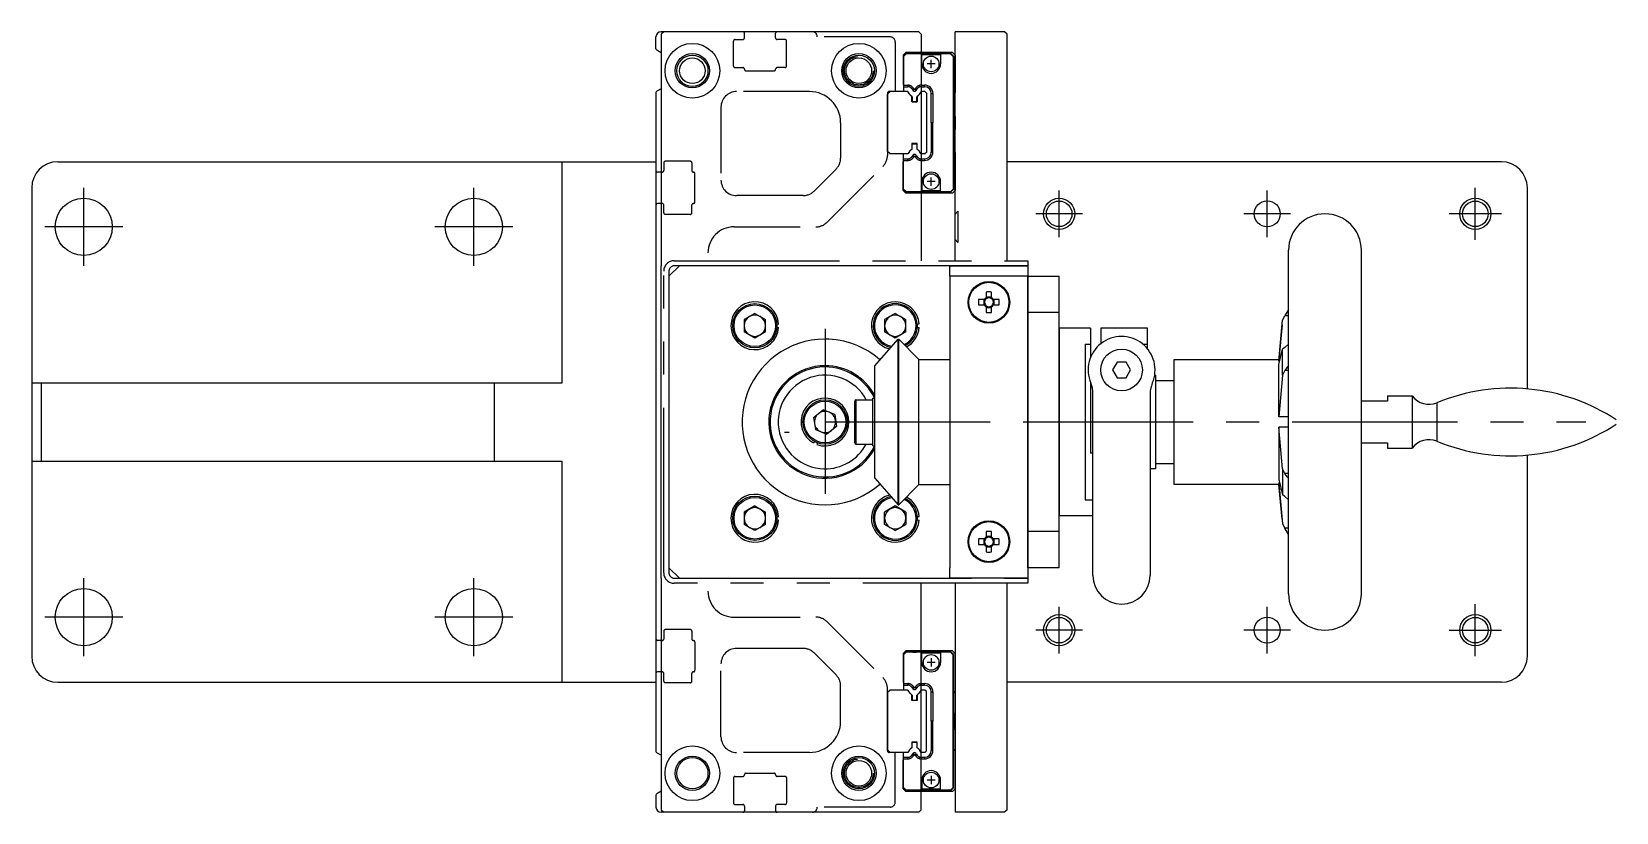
# Model space of a CAD drawing. Extents: x -165 to 344, y -413 to 75.
# Drawn here: x -152.5 to 152.1, y -75 to 75 of the extents above; entities that cross this region are included whole.
import ezdxf

# ---------------------------------------------------------------- set-up
doc = ezdxf.new("R2010")
doc.units = 0
for name, pattern in [('CENTER', [50.8, 31.75, -6.35, 6.35, -6.35]), ('DASHED', [19.05, 12.7, -6.35]), ('HIDDEN', [1.905, 1.27, -0.635]), ('PHANTOM', [63.5, 31.75, -6.35, 6.35, -6.35, 6.35, -6.35])]:
    doc.linetypes.add(name, pattern=pattern)
doc.layers.get('0').update_dxf_attribs({"linetype": 'CONTINUOUS'})
doc.layers.add('CENTER', color=1, linetype='CENTER')
doc.layers.add('SLD-0_8', color=179, linetype='CONTINUOUS')

msp = doc.modelspace()

# ---------------------------------------------------------------- linework, layer by layer
at = {"color": 7, "linetype": 'CONTINUOUS'}
for p, q in [((-32.5, 71.71), (-32.5, 74)), ((-31, 75), (-31.5, 75)), ((-31, 75), (-31.5, 74.5)), ((-31.5, 74.5), (-31.5, 30)), ((18, 75), (-31, 75)), ((18, 75), (18.5, 74.5)), ((18.5, 74.5), (18.5, 31)), ((25, 31), (25, 75)), ((33, 75), (25, 75)), ((34.5, 75), (33, 75)), ((35, 74.5), (34.5, 75)), ((35, 31), (35, 74.5)), ((-31.5, 70.96), (-32.35, 71.45)), ((24.5, 71), (18.5, 71)), ((24.2, 70.8), (18.5, 70.8)), ((18.6, 70.75), (18.5, 70.75)), ((18.6, 68.8), (18.6, 70.75)), ((22.2, 70.55), (18.6, 70.55)), ((22.2, 70.75), (22.2, 68.8)), ((24.1, 70.75), (22.2, 70.75)), ((24.6, 70.25), (24.1, 70.75)), ((24.7, 70.3), (24.2, 70.8)), ((25, 70.5), (24.5, 71)), ((24.6, 70.25), (24.6, 44.75)), ((24.7, 70.3), (24.7, 44.7)), ((25, 70.5), (25, 63.3)), ((21.2, 68.8), (19.6, 68.8)), ((20.4, 68), (20.4, 69.6)), ((-31.5, 64.04), (-32.35, 63.55)), ((18.51, 64.73), (19.13, 64.73)), ((18.51, 64.73), (18.51, 64.43)), ((18.51, 64.43), (19.13, 64.43)), ((19.13, 64.43), (19.13, 64.73)), ((-32.5, 63.29), (-32.5, -63.29)), ((19.2, 63.5), (18.5, 63.5)), ((19.5, 63.2), (19.2, 63.5)), ((19.5, 63.2), (19.5, 51.8)), ((20.43, 57.5), (20.43, 63.13)), ((20.43, 63.13), (20.73, 63.13)), ((20.73, 63.13), (20.73, 57.5)), ((24.75, 62.9), (25, 63.3)), ((24.75, 62.9), (24.75, 52.1)), ((25, 58.7), (24.75, 59.1)), ((25, 58.7), (25, 56.3)), ((20.73, 57.5), (20.43, 57.5)), ((20.43, 57.5), (20.43, 51.87)), ((20.73, 51.87), (20.73, 57.5)), ((25, 56.3), (24.75, 55.9)), ((19.5, 51.8), (19.2, 51.5)), ((20.43, 51.87), (20.73, 51.87)), ((24.75, 52.1), (25, 51.7)), ((-147.5, 50), (-32.5, 50)), ((-50.5, 7.5), (-50.5, 50)), ((19.2, 51.5), (18.5, 51.5)), ((18.51, 50.57), (19.13, 50.57)), ((18.51, 50.27), (18.51, 50.57)), ((18.51, 50.27), (19.13, 50.27)), ((19.13, 50.57), (19.13, 50.27)), ((25, 51.7), (25, 44.5)), ((130, 50), (35, 50)), ((-31.5, 48), (-32.2, 48)), ((18.6, 46.2), (18.6, 44.25)), ((21.2, 46.2), (19.6, 46.2)), ((20.4, 45.4), (20.4, 47)), ((22.2, 44.25), (22.2, 46.2)), ((-152.5, 45), (-152.5, 7.5)), ((18.6, 44.25), (18.5, 44.25)), ((24.2, 44.2), (18.5, 44.2)), ((24.5, 44), (18.5, 44)), ((22.2, 44.45), (18.6, 44.45)), ((24.1, 44.25), (22.2, 44.25)), ((24.6, 44.75), (24.1, 44.25)), ((24.7, 44.7), (24.2, 44.2)), ((25, 44.5), (24.5, 44)), ((135, 6.36), (135, 45)), ((-31.5, 42), (-32.2, 42)), ((89.1, -33), (89.1, 33)), ((103.1, -33), (103.1, 33)), ((-31.5, -30), (-31.5, 30)), ((-28, 30), (-30, 28)), ((-30, 28), (-30, -28)), ((24, 30), (-28, 30)), ((24, 28), (24, 30)), ((24, 30), (39, 30)), ((24, 28), (24, -28)), ((39, 28), (24, 28)), ((39, 30), (39, 28)), ((39, 30), (39, 28)), ((39, 28), (39, -28)), ((39, -28), (39, 28)), ((39, 28), (39, -28)), ((39, 28), (39, -28)), ((45, 21.02), (45, 28)), ((30.99, 24.98), (30.99, 23.87)), ((32.02, 23.87), (32.02, 24.98)), ((30.63, 23.52), (29.52, 23.52)), ((29.52, 22.49), (30.63, 22.49)), ((30.52, 23.52), (30.52, 22.49)), ((32.02, 23.98), (30.99, 23.98)), ((30.99, 22.13), (30.99, 21.02)), ((30.99, 22.02), (32.02, 22.02)), ((32.02, 21.02), (32.02, 22.13)), ((33.48, 23.52), (32.37, 23.52)), ((32.37, 22.49), (33.48, 22.49)), ((32.48, 22.49), (32.48, 23.52)), ((89.1, 21.6), (88.41, 20.42)), ((-13.5, 20.86), (-15.54, 19.68)), ((-15.54, 19.68), (-15.54, 17.32)), ((-13.5, 20.86), (-11.46, 19.68)), ((-11.46, 17.32), (-11.46, 19.68)), ((-9.26, 18.83), (-8.91, 18.86)), ((13.5, 20.86), (11.46, 19.68)), ((11.46, 19.68), (11.46, 17.32)), ((13.5, 20.86), (15.54, 19.68)), ((15.54, 17.32), (15.54, 19.68)), ((17.74, 18.83), (18.09, 18.86)), ((45, 21.02), (39, 21.02)), ((45, -21.02), (45, 21.02)), ((87.24, 11.68), (87.92, 19.59)), ((87.85, 18.7), (87.24, 12)), ((87.92, 19.59), (88.41, 20.42)), ((89.1, 20.42), (88.41, 20.42)), ((-13.5, 16.14), (-15.54, 17.32)), ((-11.46, 17.32), (-13.5, 16.14)), ((-9.26, 18.17), (-8.91, 18.14)), ((9.56, 10.82), (14.07, 15.93)), ((13.5, 16.14), (11.46, 17.32)), ((15.54, 17.32), (13.5, 16.14)), ((14.07, 15.93), (14.21, 15.93)), ((14.07, -15.92), (14.07, 15.93)), ((14.21, 15.93), (18, 12)), ((14.21, -15.92), (14.21, 15.93)), ((17.74, 18.17), (18.09, 18.14)), ((45, 18), (45, -18)), ((51, 18), (45, 18)), ((51, 18), (45, 18)), ((51, 18), (51, 12.35)), ((62, 18), (53, 18)), ((53, 18), (53, 15.05)), ((62, 14.06), (62, 18)), ((50, 14.97), (50, -14.97)), ((50, 14.97), (51, 14.97)), ((50, 14.97), (51, 14.97)), ((61.1, 14.97), (62, 14.97)), ((87.24, 11.06), (87.92, 14.01)), ((88.41, 14.32), (87.92, 14.01)), ((87.92, 9.03), (87.92, 14.01)), ((89.1, 14.94), (88.41, 14.32)), ((9.56, -10.82), (9.56, 10.82)), ((18, 12), (24, 12)), ((18, -12), (18, 12)), ((56.13, 11.5), (55.27, 10)), ((55.27, 10), (56.13, 8.5)), ((57.87, 11.5), (56.13, 11.5)), ((58.73, 10), (57.87, 11.5)), ((57.87, 8.5), (58.73, 10)), ((67.1, 0), (67.1, 12)), ((67.1, 12), (87.24, 12)), ((87.24, 11.68), (87.24, 12)), ((87.38, 11.68), (87.24, 11.68)), ((87.24, 1), (87.24, 11.06)), ((88.41, 9.87), (87.92, 9.03)), ((88.82, 10.52), (88.41, 9.87)), ((89.1, 9.87), (88.41, 9.87)), ((-152.5, 7.5), (-152.5, -7.5)), ((-152.5, 7.5), (-150.67, 7.5)), ((-150.67, 7.5), (-150.67, -7.5)), ((-150.67, 7.5), (-63.52, 7.5)), ((-63.52, -7.5), (-63.52, 7.5)), ((-63.52, 7.5), (-50.5, 7.5)), ((51, 7.65), (51, -6)), ((56.13, 8.5), (57.87, 8.5)), ((63.5, 9), (63.37, 9)), ((63.5, 9), (63.37, 9)), ((63.5, 9), (63.5, -9)), ((63.5, 8), (67.1, 8)), ((87.92, 9.03), (87.24, 1)), ((5.7, -4), (5.7, 4)), ((5.95, 4.25), (5.95, -4.25)), ((5.95, 4.25), (9.2, 4.25)), ((9.2, 4.6), (9.56, 4.6)), ((9.2, -4.6), (9.2, 4.6)), ((51.5, -29.5), (51.5, 5.46)), ((62.5, 5.46), (62.5, -29.5)), ((108.1, 4), (103.1, 4)), ((108.1, 5), (108.1, 4)), ((108.1, 5), (112.89, 5)), ((112.89, 5), (112.89, -5)), ((117.63, 3.69), (117.63, -3.69)), ((-2.19, 0.88), (-0.33, 2.33)), ((-2.19, 0.88), (-1.86, -1.45)), ((1.86, 1.45), (-0.33, 2.33)), ((1.86, 1.45), (2.19, -0.88)), ((67.1, -12), (67.1, 0)), ((89.1, 1), (87.24, 1)), ((-1.86, -1.45), (0.33, -2.33)), ((2.19, -0.88), (0.33, -2.33)), ((89.1, -1), (87.24, -1)), ((87.92, -9.03), (87.24, -1)), ((87.24, -1), (87.24, -11.06)), ((-2.05, -3.72), (-2.22, -4.03)), ((-1.44, -4), (-1.56, -4.33)), ((5.95, -4.25), (9.2, -4.25)), ((9.21, -4.6), (9.55, -4.6)), ((51.5, -6), (51, -6)), ((103.1, -4), (108.1, -4)), ((108.1, -4), (108.1, -5)), ((108.1, -5), (112.89, -5)), ((-152.5, -7.5), (-152.5, -45)), ((-152.5, -7.5), (-150.67, -7.5)), ((-150.67, -7.5), (-63.52, -7.5)), ((-63.52, -7.5), (-50.5, -7.5)), ((-50.5, -50), (-50.5, -7.5)), ((63.5, -9), (62.5, -9)), ((63.5, -8), (67.1, -8)), ((88.41, -9.87), (87.92, -9.03)), ((87.92, -9.03), (87.92, -14.01)), ((135, -45), (135, -6.36)), ((9.56, -10.82), (14.07, -15.92)), ((14.21, -15.92), (18, -12)), ((18, -12), (24, -12)), ((87.24, -12), (67.1, -12)), ((87.24, -11.06), (87.92, -14.01)), ((87.24, -11.68), (87.24, -12)), ((87.38, -11.68), (87.24, -11.68)), ((87.24, -11.68), (87.92, -19.59)), ((87.85, -18.7), (87.24, -12)), ((88.82, -10.52), (88.41, -9.87)), ((89.1, -9.87), (88.41, -9.87)), ((50, -14.97), (51.5, -14.97)), ((88.41, -14.32), (87.92, -14.01)), ((89.1, -14.94), (88.41, -14.32)), ((-13.5, -16.14), (-15.54, -17.32)), ((-15.54, -17.32), (-15.54, -19.68)), ((-13.5, -16.14), (-11.46, -17.32)), ((-11.46, -19.68), (-11.46, -17.32)), ((-9.26, -18.17), (-8.91, -18.14)), ((13.5, -16.14), (11.46, -17.32)), ((11.46, -19.68), (11.46, -17.32)), ((15.54, -17.32), (13.5, -16.14)), ((14.07, -15.92), (14.21, -15.92)), ((15.54, -17.32), (15.54, -19.68)), ((17.74, -18.17), (18.09, -18.14)), ((51.5, -18), (45, -18)), ((-13.5, -20.86), (-15.54, -19.68)), ((-11.46, -19.68), (-13.5, -20.86)), ((-9.26, -18.83), (-8.91, -18.86)), ((13.5, -20.86), (11.46, -19.68)), ((13.5, -20.86), (15.54, -19.68)), ((17.74, -18.83), (18.09, -18.86)), ((30.99, -21.02), (30.99, -22.13)), ((32.02, -22.13), (32.02, -21.02)), ((45, -21.02), (39, -21.02)), ((45, -28), (45, -21.02)), ((87.92, -19.59), (88.41, -20.42)), ((89.1, -20.42), (88.41, -20.42)), ((89.1, -21.6), (88.41, -20.42)), ((30.63, -22.48), (29.52, -22.48)), ((29.52, -23.51), (30.63, -23.51)), ((30.52, -22.48), (30.52, -23.51)), ((32.02, -22.02), (30.99, -22.02)), ((30.99, -23.87), (30.99, -24.98)), ((30.99, -23.98), (32.02, -23.98)), ((32.02, -24.98), (32.02, -23.87)), ((33.48, -22.48), (32.37, -22.48)), ((32.37, -23.51), (33.48, -23.51)), ((32.48, -23.51), (32.48, -22.48)), ((-31.5, -30), (-31.5, -74.5)), ((-30, -28), (-28, -30)), ((-28, -30), (24, -30)), ((24, -30), (24, -28)), ((39, -30), (24, -30)), ((39, -28), (39, -30)), ((39, -28), (39, -30)), ((18.5, -74.5), (18.5, -31)), ((25, -31), (25, -75)), ((35, -74.5), (35, -31)), ((-31.5, -42), (-32.2, -42)), ((24.5, -44), (18.5, -44)), ((24.2, -44.2), (18.5, -44.2)), ((18.6, -44.25), (18.5, -44.25)), ((18.6, -46.2), (18.6, -44.25)), ((22.2, -44.45), (18.6, -44.45)), ((20.4, -45.4), (20.4, -47)), ((22.2, -44.25), (22.2, -46.2)), ((24.1, -44.25), (22.2, -44.25)), ((24.6, -44.75), (24.1, -44.25)), ((24.7, -44.7), (24.2, -44.2)), ((25, -44.5), (24.5, -44)), ((24.6, -70.25), (24.6, -44.75)), ((24.7, -70.3), (24.7, -44.7)), ((25, -51.7), (25, -44.5)), ((-31.5, -48), (-32.2, -48)), ((21.2, -46.2), (19.6, -46.2)), ((-147.5, -50), (-50.5, -50)), ((-50.5, -50), (-32.5, -50)), ((19.2, -51.5), (18.5, -51.5)), ((18.51, -50.27), (18.51, -50.57)), ((18.51, -50.27), (19.13, -50.27)), ((18.51, -50.57), (19.13, -50.57)), ((19.13, -50.57), (19.13, -50.27)), ((19.5, -51.8), (19.2, -51.5)), ((24.75, -52.1), (25, -51.7)), ((130, -50), (35, -50)), ((19.5, -63.2), (19.5, -51.8)), ((20.43, -51.87), (20.73, -51.87)), ((20.43, -57.5), (20.43, -51.87)), ((20.73, -51.87), (20.73, -57.5)), ((24.75, -62.9), (24.75, -52.1)), ((20.73, -57.5), (20.43, -57.5)), ((20.43, -57.5), (20.43, -63.13)), ((20.73, -63.13), (20.73, -57.5)), ((25, -56.3), (24.75, -55.9)), ((25, -58.7), (25, -56.3)), ((25, -58.7), (24.75, -59.1)), ((-31.5, -64.04), (-32.35, -63.55)), ((19.2, -63.5), (18.5, -63.5)), ((19.5, -63.2), (19.2, -63.5)), ((20.43, -63.13), (20.73, -63.13)), ((24.75, -62.9), (25, -63.3)), ((25, -70.5), (25, -63.3)), ((18.51, -64.73), (18.51, -64.43)), ((18.51, -64.43), (19.13, -64.43)), ((18.51, -64.73), (19.13, -64.73)), ((19.13, -64.43), (19.13, -64.73)), ((18.6, -68.8), (18.6, -70.75)), ((21.2, -68.8), (19.6, -68.8)), ((20.4, -68), (20.4, -69.6)), ((22.2, -70.75), (22.2, -68.8)), ((-32.5, -71.71), (-32.5, -74)), ((-31.5, -70.96), (-32.35, -71.45)), ((18.6, -70.75), (18.5, -70.75)), ((24.2, -70.8), (18.5, -70.8)), ((24.5, -71), (18.5, -71)), ((22.2, -70.55), (18.6, -70.55)), ((24.1, -70.75), (22.2, -70.75)), ((24.6, -70.25), (24.1, -70.75)), ((24.7, -70.3), (24.2, -70.8)), ((25, -70.5), (24.5, -71)), ((-31.5, -74.5), (-31, -75)), ((-31, -75), (-31.5, -75)), ((18, -75), (-31, -75)), ((18.5, -74.5), (18, -75)), ((18, -75), (18.5, -74.5)), ((34.5, -75), (25, -75)), ((33, -75), (25, -75)), ((34.5, -75), (33, -75)), ((35, -74.5), (34.5, -75)), ((35, -74.5), (34.5, -75))]:
    msp.add_line(p, q, dxfattribs=at)
at = {"color": 3, "linetype": 'DASHED'}
for p, q in [((-15.8, 75), (-31, 75)), ((-17.6, 68.4), (-17.6, 73.2)), ((-17.3, 73.5), (-15.8, 73.5)), ((-15.5, 73.8), (-15.5, 74.7)), ((-9.5, 73.8), (-9.5, 74.7)), ((-2.5, 75), (-9.2, 75)), ((-7.7, 73.5), (-9.2, 73.5)), ((-7.4, 68.4), (-7.4, 73.2)), ((12.5, 74), (-1.5, 74)), ((13.5, 73), (13.5, 63.5)), ((15.5, 71), (15, 70.5)), ((15, 70.5), (15, 65)), ((15.6, 70.8), (15.1, 70.3)), ((15.6, 70.75), (15.1, 70.25)), ((15.1, 70.3), (15.1, 70.25)), ((15.1, 70.25), (15.1, 64.73)), ((18.5, 71), (15.5, 71)), ((16.8, 70.8), (15.6, 70.8)), ((18.5, 70.75), (15.6, 70.75)), ((16.8, 70.8), (16.8, 70.75)), ((16.8, 70.8), (17.6, 70.8)), ((17.6, 70.8), (17.6, 70.75)), ((18.5, 70.8), (17.6, 70.8)), ((-17.3, 68.1), (-15.8, 68.1)), ((-15.2, 67.5), (-9.8, 67.5)), ((-7.7, 68.1), (-9.2, 68.1)), ((15, 65), (15.1, 64.78)), ((15.1, 64.73), (15.1, 64.43)), ((15.1, 64.73), (15.89, 64.73)), ((15.1, 64.43), (15.1, 63.5)), ((15.1, 64.43), (15.89, 64.43)), ((15.89, 64.73), (15.89, 64.43)), ((17.02, 64.08), (16.76, 63.93)), ((17.02, 64.08), (17.11, 63.92)), ((17.38, 64.08), (17.29, 63.92)), ((17.38, 64.08), (17.64, 63.93)), ((-3, 63.5), (-17, 63.5)), ((12.5, 63.5), (12, 63)), ((12, 63.2), (12, 51.24)), ((12, 52), (12, 63)), ((13.5, 63.5), (12.3, 63.5)), ((15.94, 63.5), (12.5, 63.5)), ((16.15, 63.13), (15.94, 63.5)), ((16.7, 61.5), (16.7, 62.61)), ((16.7, 62.53), (16.75, 62.51)), ((17.7, 61.5), (16.7, 61.5)), ((16.75, 62.51), (16.75, 61.55)), ((16.75, 61.55), (17.65, 61.55)), ((16.76, 63.93), (16.85, 63.77)), ((17.11, 63.92), (16.85, 63.77)), ((17.11, 63.92), (17.12, 63.91)), ((17.11, 63.92), (17.11, 63.92)), ((17.12, 63.91), (17.11, 63.92)), ((17.29, 63.92), (17.29, 63.92)), ((17.29, 63.92), (17.55, 63.77)), ((17.55, 63.77), (17.64, 63.93)), ((17.7, 62.53), (17.65, 62.51)), ((17.65, 61.55), (17.65, 62.51)), ((17.7, 62.61), (17.7, 61.5)), ((18.46, 63.5), (18.25, 63.13)), ((18.5, 63.5), (18.46, 63.5)), ((-20, 60.5), (-20, 46.5)), ((3, 57.5), (3, 50.73)), ((12.5, 51.5), (12, 52)), ((16.15, 51.87), (15.94, 51.5)), ((16.7, 53.5), (16.7, 52.39)), ((17.7, 53.5), (16.7, 53.5)), ((16.7, 52.47), (16.75, 52.49)), ((16.75, 52.49), (16.75, 53.45)), ((16.75, 53.45), (17.65, 53.45)), ((17.65, 53.45), (17.65, 52.49)), ((17.7, 52.47), (17.65, 52.49)), ((17.7, 52.39), (17.7, 53.5)), ((18.46, 51.5), (18.25, 51.87)), ((-31, 49.8), (-31, 48.3)), ((-25.9, 50.1), (-30.7, 50.1)), ((-25.6, 49.8), (-25.6, 48.3)), ((0.38, 38.38), (11.12, 49.12)), ((15.94, 51.5), (12.5, 51.5)), ((15, 50), (15.1, 50.22)), ((15, 44.5), (15, 50)), ((15.1, 50.57), (15.1, 51.5)), ((15.1, 50.57), (15.89, 50.57)), ((15.1, 50.27), (15.1, 50.57)), ((15.1, 44.75), (15.1, 50.27)), ((15.1, 50.27), (15.89, 50.27)), ((15.89, 50.27), (15.89, 50.57)), ((16.76, 51.07), (16.85, 51.23)), ((17.02, 50.92), (16.76, 51.07)), ((17.11, 51.08), (16.85, 51.23)), ((17.02, 50.92), (17.11, 51.08)), ((17.11, 51.08), (17.12, 51.09)), ((17.12, 51.09), (17.11, 51.08)), ((17.11, 51.08), (17.11, 51.08)), ((17.29, 51.08), (17.55, 51.23)), ((17.38, 50.92), (17.29, 51.08)), ((17.29, 51.08), (17.29, 51.08)), ((17.38, 50.92), (17.64, 51.07)), ((17.55, 51.23), (17.64, 51.07)), ((18.5, 51.5), (18.46, 51.5)), ((-31.3, 48), (-31.5, 48)), ((-25, 42.3), (-25, 47.7)), ((2.12, 48.61), (-2.11, 44.38)), ((-4.23, 43.5), (-17, 43.5)), ((15.5, 44), (15, 44.5)), ((15.1, 44.7), (15.1, 44.75)), ((15.6, 44.25), (15.1, 44.75)), ((15.6, 44.2), (15.1, 44.7)), ((18.5, 44), (15.5, 44)), ((18.5, 44.25), (15.6, 44.25)), ((16.8, 44.2), (15.6, 44.2)), ((16.8, 44.2), (16.8, 44.25)), ((16.8, 44.2), (17.6, 44.2)), ((17.6, 44.2), (17.6, 44.25)), ((18.5, 44.2), (17.6, 44.2)), ((-31.3, 42), (-31.5, 42)), ((-31, 40.2), (-31, 41.7)), ((-25.9, 39.9), (-30.7, 39.9)), ((-25.6, 40.2), (-25.6, 41.7)), ((25, 39.96), (25.54, 40.5)), ((25.54, 40.5), (25.54, 34.5)), ((-17.5, 37.5), (-1.74, 37.5)), ((25.54, 34.5), (25, 35.04)), ((39, 31), (39, 30)), ((-30, 29), (-30, -29)), ((-6.92, -2), (-7.8, -2)), ((39, -30), (39, -31)), ((39, -30), (39, -31)), ((-17.5, -37.5), (-1.74, -37.5)), ((0.38, -38.38), (11.12, -49.12)), ((-31.3, -42), (-31.5, -42)), ((-31, -40.2), (-31, -41.7)), ((-25.9, -39.9), (-30.7, -39.9)), ((-25.6, -40.2), (-25.6, -41.7)), ((-25, -42.3), (-25, -47.7)), ((-4.23, -43.5), (-17, -43.5)), ((2.12, -48.61), (-2.11, -44.38)), ((15.5, -44), (15, -44.5)), ((15, -44.5), (15, -50)), ((15.6, -44.2), (15.1, -44.7)), ((15.6, -44.25), (15.1, -44.75)), ((15.1, -44.7), (15.1, -44.75)), ((15.1, -44.75), (15.1, -50.27)), ((18.5, -44), (15.5, -44)), ((16.8, -44.2), (15.6, -44.2)), ((18.5, -44.25), (15.6, -44.25)), ((16.8, -44.2), (16.8, -44.25)), ((16.8, -44.2), (17.6, -44.2)), ((17.6, -44.2), (17.6, -44.25)), ((18.5, -44.2), (17.6, -44.2)), ((-31.3, -48), (-31.5, -48)), ((-31, -49.8), (-31, -48.3)), ((-25.6, -49.8), (-25.6, -48.3)), ((-20, -60.5), (-20, -46.5)), ((-25.9, -50.1), (-30.7, -50.1)), ((3, -57.5), (3, -50.73)), ((12, -63.2), (12, -51.24)), ((12.5, -51.5), (12, -52)), ((15.94, -51.5), (12.5, -51.5)), ((15, -50), (15.1, -50.22)), ((15.1, -50.27), (15.1, -50.57)), ((15.1, -50.27), (15.89, -50.27)), ((15.1, -50.57), (15.89, -50.57)), ((15.1, -50.57), (15.1, -51.5)), ((15.89, -50.27), (15.89, -50.57)), ((16.15, -51.87), (15.94, -51.5)), ((17.02, -50.92), (16.76, -51.07)), ((16.76, -51.07), (16.85, -51.23)), ((17.11, -51.08), (16.85, -51.23)), ((17.02, -50.92), (17.11, -51.08)), ((17.12, -51.09), (17.11, -51.08)), ((17.11, -51.08), (17.11, -51.08)), ((17.11, -51.08), (17.12, -51.09)), ((17.38, -50.92), (17.29, -51.08)), ((17.29, -51.08), (17.29, -51.08)), ((17.29, -51.08), (17.55, -51.23)), ((17.38, -50.92), (17.64, -51.07)), ((17.55, -51.23), (17.64, -51.07)), ((18.46, -51.5), (18.25, -51.87)), ((18.5, -51.5), (18.46, -51.5)), ((12, -52), (12, -63)), ((16.7, -53.5), (16.7, -52.39)), ((16.7, -52.47), (16.75, -52.49)), ((17.7, -53.5), (16.7, -53.5)), ((16.75, -52.49), (16.75, -53.45)), ((16.75, -53.45), (17.65, -53.45)), ((17.7, -52.47), (17.65, -52.49)), ((17.65, -53.45), (17.65, -52.49)), ((17.7, -52.39), (17.7, -53.5)), ((-3, -63.5), (-17, -63.5)), ((12.5, -63.5), (12, -63)), ((13.5, -63.5), (12.3, -63.5)), ((15.94, -63.5), (12.5, -63.5)), ((13.5, -73), (13.5, -63.5)), ((13.5, -73), (13.5, -63.5)), ((15.1, -64.43), (15.1, -63.5)), ((16.15, -63.13), (15.94, -63.5)), ((16.7, -61.5), (16.7, -62.61)), ((17.7, -61.5), (16.7, -61.5)), ((16.7, -62.53), (16.75, -62.51)), ((16.75, -62.51), (16.75, -61.55)), ((16.75, -61.55), (17.65, -61.55)), ((16.76, -63.93), (16.85, -63.77)), ((17.02, -64.08), (16.76, -63.93)), ((17.11, -63.92), (16.85, -63.77)), ((17.02, -64.08), (17.11, -63.92)), ((17.12, -63.91), (17.11, -63.92)), ((17.11, -63.92), (17.12, -63.91)), ((17.11, -63.92), (17.11, -63.92)), ((17.29, -63.92), (17.55, -63.77)), ((17.29, -63.92), (17.29, -63.92)), ((17.38, -64.08), (17.29, -63.92)), ((17.38, -64.08), (17.64, -63.93)), ((17.55, -63.77), (17.64, -63.93)), ((17.65, -61.55), (17.65, -62.51)), ((17.7, -62.53), (17.65, -62.51)), ((17.7, -62.61), (17.7, -61.5)), ((18.46, -63.5), (18.25, -63.13)), ((18.5, -63.5), (18.46, -63.5)), ((15, -65), (15.1, -64.78)), ((15, -70.5), (15, -65)), ((15.1, -64.73), (15.1, -64.43)), ((15.1, -64.43), (15.89, -64.43)), ((15.1, -70.25), (15.1, -64.73)), ((15.1, -64.73), (15.89, -64.73)), ((15.89, -64.73), (15.89, -64.43)), ((-17.6, -68.4), (-17.6, -73.2)), ((-17.3, -68.1), (-15.8, -68.1)), ((-15.2, -67.5), (-9.8, -67.5)), ((-7.7, -68.1), (-9.2, -68.1)), ((-7.4, -68.4), (-7.4, -73.2)), ((15.5, -71), (15, -70.5)), ((15.6, -70.75), (15.1, -70.25)), ((15.1, -70.3), (15.1, -70.25)), ((15.6, -70.8), (15.1, -70.3)), ((18.5, -71), (15.5, -71)), ((18.5, -70.75), (15.6, -70.75)), ((16.8, -70.8), (15.6, -70.8)), ((16.8, -70.8), (16.8, -70.75)), ((16.8, -70.8), (17.6, -70.8)), ((17.6, -70.8), (17.6, -70.75)), ((18.5, -70.8), (17.6, -70.8)), ((-15.8, -75), (-31, -75)), ((-17.3, -73.5), (-15.8, -73.5)), ((-15.5, -73.8), (-15.5, -74.7)), ((-9.5, -73.8), (-9.5, -74.7)), ((-7.7, -73.5), (-9.2, -73.5)), ((-2.5, -75), (-9.2, -75)), ((12.5, -74), (-1.5, -74))]:
    msp.add_line(p, q, dxfattribs=at)
at = {"color": 3, "linetype": 'PHANTOM'}
for p, q in [((-29, 31), (39, 31)), ((39, 31), (39, 30)), ((-31, -29), (-31, 29)), ((-30, 29), (-30, -29)), ((39, 30), (-29, 30)), ((-29, -30), (39, -30)), ((39, -30), (39, -31)), ((39, -30), (39, -31)), ((39, -31), (-29, -31))]:
    msp.add_line(p, q, dxfattribs=at)
at = {"color": 7, "linetype": 'HIDDEN'}
for p, q in [((39, 30), (39, -30)), ((39, 21.25), (39, 15.8)), ((39, 21.25), (39, 15.8)), ((39, 15.75), (39, 21.2)), ((39, 20.6), (39, 16.4)), ((39, 20.6), (39, 16.4)), ((39, 16.4), (39, 20.6)), ((39, 16.4), (39, 20.6)), ((39, 20.6), (39, 16.4)), ((39, 20.6), (39, 16.4)), ((39, -11.4), (39, -15.6)), ((39, -11.4), (39, -15.6)), ((39, -15.75), (39, -21.2)), ((39, -15.75), (39, -21.2)), ((39, -21.25), (39, -15.8)), ((39, -16.4), (39, -20.6)), ((39, -16.4), (39, -20.6)), ((39, -20.6), (39, -16.4)), ((39, -20.6), (39, -16.4)), ((39, -16.4), (39, -20.6)), ((39, -16.4), (39, -20.6))]:
    msp.add_line(p, q, dxfattribs=at)
at = {"color": 3, "linetype": 'DASHED', "flags": 128}
for points in [[(39, 30), (39, 30)], [(39, -30), (39, -30)]]:
    msp.add_lwpolyline(points, dxfattribs=at)
at = {"color": 7}
for points in [[(39, 28, 0), (39.09, 28, 0), (39.19, 28, 0), (39.29, 28, 0), (39.38, 28, 0), (39.48, 28, 0), (39.57, 28, 0), (39.67, 28, 0), (39.76, 28, 0), (39.86, 28, 0), (39.95, 28, 0), (40.05, 28, 0), (40.14, 28, 0), (40.24, 28, 0), (40.33, 28, 0), (40.43, 28, 0), (40.52, 28, 0), (40.62, 28, 0), (40.71, 28, 0), (40.81, 28, 0), (40.9, 28, 0), (41, 28, 0), (41.09, 28, 0), (41.19, 28, 0), (41.29, 28, 0), (41.38, 28, 0), (41.48, 28, 0), (41.57, 28, 0), (41.67, 28, 0), (41.76, 28, 0), (41.86, 28, 0), (41.95, 28, 0), (42.05, 28, 0), (42.14, 28, 0), (42.24, 28, 0), (42.33, 28, 0), (42.43, 28, 0), (42.52, 28, 0), (42.62, 28, 0), (42.71, 28, 0), (42.81, 28, 0), (42.9, 28, 0), (43, 28, 0), (43.09, 28, 0), (43.19, 28, 0), (43.29, 28, 0), (43.38, 28, 0), (43.48, 28, 0), (43.57, 28, 0), (43.67, 28, 0), (43.76, 28, 0), (43.86, 28, 0), (43.95, 28, 0), (44.05, 28, 0), (44.14, 28, 0), (44.24, 28, 0), (44.33, 28, 0), (44.43, 28, 0), (44.52, 28, 0), (44.62, 28, 0), (44.71, 28, 0), (44.81, 28, 0), (44.9, 28, 0), (45, 28, 0)], [(45, -28, 0), (44.9, -28, 0), (44.81, -28, 0), (44.71, -28, 0), (44.62, -28, 0), (44.52, -28, 0), (44.43, -28, 0), (44.33, -28, 0), (44.24, -28, 0), (44.14, -28, 0), (44.05, -28, 0), (43.95, -28, 0), (43.86, -28, 0), (43.76, -28, 0), (43.67, -28, 0), (43.57, -28, 0), (43.48, -28, 0), (43.38, -28, 0), (43.29, -28, 0), (43.19, -28, 0), (43.09, -28, 0), (43, -28, 0), (42.9, -28, 0), (42.81, -28, 0), (42.71, -28, 0), (42.62, -28, 0), (42.52, -28, 0), (42.43, -28, 0), (42.33, -28, 0), (42.24, -28, 0), (42.14, -28, 0), (42.05, -28, 0), (41.95, -28, 0), (41.86, -28, 0), (41.76, -28, 0), (41.67, -28, 0), (41.57, -28, 0), (41.48, -28, 0), (41.38, -28, 0), (41.29, -28, 0), (41.19, -28, 0), (41.09, -28, 0), (41, -28, 0), (40.9, -28, 0), (40.81, -28, 0), (40.71, -28, 0), (40.62, -28, 0), (40.52, -28, 0), (40.43, -28, 0), (40.33, -28, 0), (40.24, -28, 0), (40.14, -28, 0), (40.05, -28, 0), (39.95, -28, 0), (39.86, -28, 0), (39.76, -28, 0), (39.67, -28, 0), (39.57, -28, 0), (39.48, -28, 0), (39.38, -28, 0), (39.29, -28, 0), (39.19, -28, 0), (39.09, -28, 0), (39, -28, 0)]]:
    msp.add_polyline3d(points, dxfattribs=at)
at = {"color": 7, "linetype": 'CONTINUOUS'}
for centre, radius in [((-25.5, 67.5), 5.25), ((-25.5, 67.5), 3.3), ((6.5, 67.5), 5.25), ((6.5, 67.5), 3.3), ((20.4, 68.8), 1.5), ((-25.5, 67.5), 2.46), ((6.5, 67.5), 2.46), ((20.4, 46.2), 1.5), ((-142.5, 37.5), 5.5), ((-67.5, 37.5), 5.5), ((45, 40), 2.46), ((85, 40), 2.5), ((125, 40), 2.46), ((31.5, 23), 4), ((31.5, 23), 3.85), ((-13.5, 18.5), 4.25), ((-13.5, 18.5), 4), ((57, 10), 4), ((0, 0), 4.25), ((0, 0), 4), ((-13.5, -18.5), 4.25), ((-13.5, -18.5), 4), ((31.5, -23), 4), ((31.5, -23), 3.85), ((-142.5, -37.5), 5.5), ((-67.5, -37.5), 5.5), ((45, -40), 2.46), ((85, -40), 2.5), ((125, -40), 2.46), ((20.4, -46.2), 1.5), ((-25.5, -67.5), 5.25), ((6.5, -67.5), 5.25), ((-25.5, -67.5), 3.3), ((6.5, -67.5), 3.3), ((6.5, -67.5), 2.46), ((20.4, -68.8), 1.5)]:
    msp.add_circle(centre, radius, dxfattribs=at)
at = {"color": 3, "linetype": 'CONTINUOUS'}
for centre in [(-25.5, 67.5), (6.5, 67.5), (45, 40), (125, 40), (45, -40), (125, -40), (-25.5, -67.5), (6.5, -67.5)]:
    msp.add_circle(centre, 3, dxfattribs=at)
at = {"color": 3, "linetype": 'DASHED'}
for centre in [(6.5, 67.5), (6.5, -67.5)]:
    msp.add_circle(centre, 2.75, dxfattribs=at)
at = {"color": 7, "linetype": 'CONTINUOUS'}
for centre, radius, start, end in [((-31.5, 74), 1, 90, 180), ((-32.2, 71.71), 0.3, 180, 240), ((20.4, 68.8), 1.8, 180, 0), ((18.51, 63.43), 1.3, 90, 90.2346), ((18.51, 63.43), 1, 90, 90.3049), ((19.13, 63.13), 1.6, 0.0008, 89.9992), ((19.13, 63.13), 1.3, 0, 90), ((-32.2, 63.29), 0.3, 120, 180), ((19.13, 51.87), 1.6, 270.0008, 359.9992), ((19.13, 51.87), 1.3, 270, 0), ((-147.5, 45), 5, 90, 180), ((18.51, 51.57), 1, 269.6951, 270), ((18.51, 51.57), 1.3, 269.7654, 270), ((130, 45), 5, 0, 90), ((-32.2, 48.3), 0.3, 180, 270), ((20.4, 46.2), 1.8, 0, 180), ((-32.2, 41.7), 0.3, 90, 180), ((96.1, 33), 7, 0, 180), ((31.5, 10.61), 14.38, 87.9477, 92.0523), ((-13.5, 18.5), 4.6, 4.5, 355.5), ((13.5, 18.5), 4.6, 4.5, 256.1551), ((13.5, 18.5), 4.25, 0, 258.6473), ((13.5, 18.5), 4, 0, 260.7477), ((43.89, 23), 14.38, 177.9477, 182.0523), ((31.5, 23), 1.01, 120.6869, 149.3131), ((31.5, 23), 1.01, 210.6869, 239.3131), ((31.5, 23), 0.851, 142.7589, 217.2411), ((31.5, 23), 0.851, 127.2411, 142.7589), ((31.5, 23), 0.851, 217.2411, 232.7589), ((31.5, 23), 0.851, 52.7589, 127.2411), ((31.5, 23), 0.851, 232.7589, 307.2411), ((31.5, 23), 1.01, 30.6869, 59.3131), ((31.5, 23), 1.01, 300.6869, 329.3131), ((31.5, 23), 0.851, 37.2411, 52.7589), ((31.5, 23), 0.851, 307.2411, 322.7589), ((31.5, 23), 0.851, 322.7589, 37.2411), ((19.11, 23), 14.38, 357.9477, 2.0523), ((-13.5, 18.5), 2.04, 120, 180), ((-13.5, 18.5), 2.04, 180, 240), ((-13.5, 18.5), 2.04, 60, 120), ((-13.5, 18.5), 2.04, 0, 60), ((-13.5, 18.5), 2.04, 300, 0), ((13.5, 18.5), 2.04, 120, 180), ((13.5, 18.5), 2.04, 180, 240), ((13.5, 18.5), 2.04, 60, 120), ((13.5, 18.5), 2.04, 0, 60), ((13.5, 18.5), 2.04, 300, 0), ((13.5, 18.5), 4, 295.3635, 0), ((13.5, 18.5), 4.25, 296.4965, 0), ((31.5, 35.39), 14.38, 267.9477, 272.0523), ((0, 0), 15.93, 90, 311.4611), ((-13.5, 18.5), 2.04, 240, 300), ((0, 0), 15.93, 48.5389, 90), ((13.5, 18.5), 2.04, 240, 300), ((13.5, 18.5), 4.6, 297.8663, 355.5), ((57, 10), 6.44, 336.6341, 203.3659), ((0, 0), 10.82, 90, 332.0695), ((0, 0), 10.57, 90, 334.2063), ((0, 0), 10.82, 27.9305, 90), ((0, 0), 10.57, 25.7937, 90), ((90.19, 9.55), 1.68, 130.462, 144.7696), ((0, 0), 9, 28.1786, 268.6583), ((46.5, 5.46), 5, 0, 23.3659), ((67.5, 5.46), 5, 156.6341, 180), ((131.77, -30.5), 37, 56.6714, 112.4708), ((0, 0), 4.6, 250.1532, 241.1532), ((5.95, 4), 0.25, 90, 180), ((116.1, 7.39), 4, 216.6383, 292.4708), ((0, 0), 2.04, 128.0314, 188.0314), ((0, 0), 2.04, 68.0314, 128.0314), ((0, 0), 2.04, 8.0314, 68.0314), ((0, 0), 2.04, 308.0314, 8.0314), ((0, 0), 2.04, 188.0314, 248.0314), ((0, 0), 2.04, 248.0314, 308.0314), ((131.77, 30.5), 37, 247.5292, 303.3286), ((0, 0), 9, 268.6583, 331.8214), ((5.95, -4), 0.25, 180, 270), ((116.1, -7.39), 4, 67.5292, 143.3617), ((90.19, -9.55), 1.68, 215.2304, 229.538), ((-13.5, -18.5), 4.6, 4.5, 355.5), ((13.5, -18.5), 4.6, 103.8449, 355.5), ((13.5, -18.5), 4.25, 101.3527, 0), ((13.5, -18.5), 4, 99.2523, 0), ((13.5, -18.5), 4, 0, 64.6365), ((13.5, -18.5), 4.25, 0, 63.5035), ((13.5, -18.5), 4.6, 4.5, 62.1337), ((-13.5, -18.5), 2.04, 120, 180), ((-13.5, -18.5), 2.04, 60, 120), ((-13.5, -18.5), 2.04, 0, 60), ((13.5, -18.5), 2.04, 120, 180), ((13.5, -18.5), 2.04, 60, 120), ((13.5, -18.5), 2.04, 0, 60), ((-13.5, -18.5), 2.04, 180, 240), ((-13.5, -18.5), 2.04, 240, 300), ((-13.5, -18.5), 2.04, 300, 0), ((13.5, -18.5), 2.04, 180, 240), ((13.5, -18.5), 2.04, 240, 300), ((13.5, -18.5), 2.04, 300, 0), ((31.5, -35.39), 14.38, 87.9477, 92.0523), ((43.89, -23), 14.38, 177.9477, 182.0523), ((31.5, -23), 1.01, 120.6869, 149.3131), ((31.5, -23), 1.01, 210.6869, 239.3131), ((31.5, -23), 0.851, 142.7589, 217.2411), ((31.5, -23), 0.851, 127.2411, 142.7589), ((31.5, -23), 0.851, 217.2411, 232.7589), ((31.5, -23), 0.851, 52.7589, 127.2411), ((31.5, -23), 0.851, 232.7589, 307.2411), ((31.5, -23), 1.01, 30.6869, 59.3131), ((31.5, -23), 1.01, 300.6869, 329.3131), ((31.5, -23), 0.851, 37.2411, 52.7589), ((31.5, -23), 0.851, 307.2411, 322.7589), ((31.5, -23), 0.851, 322.7589, 37.2411), ((19.11, -23), 14.38, 357.9477, 2.0523), ((31.5, -10.61), 14.38, 267.9477, 272.0523), ((57, -29.5), 5.5, 180, 0), ((96.1, -33), 7, 180, 0), ((-32.2, -41.7), 0.3, 180, 270), ((-147.5, -45), 5, 180, 270), ((130, -45), 5, 270, 0), ((-32.2, -48.3), 0.3, 90, 180), ((20.4, -46.2), 1.8, 180, 360), ((18.51, -51.57), 1.3, 90, 90.2346), ((18.51, -51.57), 1, 90, 90.3049), ((19.13, -51.87), 1.6, 0.0008, 89.9992), ((19.13, -51.87), 1.3, 360, 90), ((-32.2, -63.29), 0.3, 180, 240), ((19.13, -63.13), 1.6, 270.0008, 359.9992), ((19.13, -63.13), 1.3, 270, 360), ((18.51, -63.43), 1, 269.6951, 270), ((18.51, -63.43), 1.3, 269.7654, 270), ((20.4, -68.8), 1.8, 360, 180), ((-32.2, -71.71), 0.3, 120, 180), ((-31.5, -74), 1, 180, 270)]:
    msp.add_arc(centre, radius, start, end, dxfattribs=at)
at = {"color": 3, "linetype": 'DASHED'}
for centre, radius, start, end in [((-17.3, 73.2), 0.3, 90, 180), ((-15.8, 74.7), 0.3, 0, 90), ((-15.8, 73.8), 0.3, 270, 0), ((-9.2, 74.7), 0.3, 90, 180), ((-9.2, 73.8), 0.3, 180, 270), ((-7.7, 73.2), 0.3, 0, 90), ((-2.5, 74), 1, 0, 90), ((12.5, 73), 1, 0, 90), ((-17.3, 68.4), 0.3, 180, 270), ((-15.8, 67.8), 0.3, 0, 90), ((-15.2, 67.8), 0.3, 180, 270), ((-9.8, 67.8), 0.3, 270, 0), ((-9.2, 67.8), 0.3, 90, 180), ((-7.7, 68.4), 0.3, 270, 0), ((15.89, 63.43), 1.3, 30, 90), ((15.89, 63.43), 1, 30, 90), ((18.51, 63.43), 1.3, 90.2346, 150), ((18.51, 63.43), 1, 90.3049, 150), ((-17, 60.5), 3, 90, 180), ((-3, 57.5), 6, 0, 90), ((12.3, 63.2), 0.3, 90, 180), ((17.29, 63.79), 1.32, 210, 243.402), ((17.2, 63.97), 0.4, 210, 330), ((17.11, 63.79), 1.32, 296.598, 330), ((17.29, 51.21), 1.32, 116.598, 150), ((17.11, 51.21), 1.32, 30, 63.402), ((-30.7, 49.8), 0.3, 90, 180), ((-25.9, 49.8), 0.3, 0, 90), ((0, 50.73), 3, 315, 0), ((9, 51.24), 3, 315, 0), ((15.89, 51.57), 1, 270, 330), ((15.89, 51.57), 1.3, 270, 330), ((17.2, 51.03), 0.4, 30, 150), ((18.51, 51.57), 1.3, 210, 269.7654), ((18.51, 51.57), 1, 210, 269.6951), ((-31.3, 48.3), 0.3, 270, 0), ((-25.3, 48.3), 0.3, 180, 270), ((-25.3, 47.7), 0.3, 0, 90), ((-17, 46.5), 3, 180, 270), ((-4.23, 46.5), 3, 270, 315), ((-31.3, 41.7), 0.3, 0, 90), ((-30.7, 40.2), 0.3, 180, 270), ((-25.9, 40.2), 0.3, 270, 0), ((-25.3, 41.7), 0.3, 90, 180), ((-25.3, 42.3), 0.3, 270, 0), ((-17.5, 32.5), 5, 90, 180), ((-1.74, 40.5), 3, 270, 315), ((-17.5, -32.5), 5, 180, 270), ((-1.74, -40.5), 3, 45, 90), ((-31.3, -41.7), 0.3, 270, 0), ((-30.7, -40.2), 0.3, 90, 180), ((-25.9, -40.2), 0.3, 0, 90), ((-25.3, -41.7), 0.3, 180, 270), ((-25.3, -42.3), 0.3, 0, 90), ((-17, -46.5), 3, 90, 180), ((-4.23, -46.5), 3, 45, 90), ((-31.3, -48.3), 0.3, 0, 90), ((-25.3, -48.3), 0.3, 90, 180), ((-25.3, -47.7), 0.3, 270, 0), ((0, -50.73), 3, 0, 45), ((-30.7, -49.8), 0.3, 180, 270), ((-25.9, -49.8), 0.3, 270, 0), ((9, -51.24), 3, 0, 45), ((15.89, -51.57), 1.3, 30, 90), ((15.89, -51.57), 1, 30, 90), ((17.2, -51.03), 0.4, 210, 330), ((18.51, -51.57), 1.3, 90.2346, 150), ((18.51, -51.57), 1, 90.3049, 150), ((17.29, -51.21), 1.32, 210, 243.402), ((17.11, -51.21), 1.32, 296.598, 330), ((-3, -57.5), 6, 270, 0), ((-17, -60.5), 3, 180, 270), ((12.3, -63.2), 0.3, 180, 270), ((15.89, -63.43), 1, 270, 330), ((17.29, -63.79), 1.32, 116.598, 150), ((17.2, -63.97), 0.4, 30, 150), ((18.51, -63.43), 1, 210, 269.6951), ((17.11, -63.79), 1.32, 30, 63.402), ((15.89, -63.43), 1.3, 270, 330), ((18.51, -63.43), 1.3, 210, 269.7654), ((-17.3, -68.4), 0.3, 90, 180), ((-15.8, -67.8), 0.3, 270, 0), ((-15.2, -67.8), 0.3, 90, 180), ((-9.8, -67.8), 0.3, 0, 90), ((-9.2, -67.8), 0.3, 180, 270), ((-7.7, -68.4), 0.3, 0, 90), ((12.5, -73), 1, 270, 0), ((12.5, -73), 1, 270, 360), ((-17.3, -73.2), 0.3, 180, 270), ((-15.8, -73.8), 0.3, 0, 90), ((-15.8, -74.7), 0.3, 270, 0), ((-9.2, -73.8), 0.3, 90, 180), ((-9.2, -74.7), 0.3, 180, 270), ((-7.7, -73.2), 0.3, 270, 0), ((-2.5, -74), 1, 270, 0)]:
    msp.add_arc(centre, radius, start, end, dxfattribs=at)
at = {"color": 3, "linetype": 'PHANTOM'}
for centre, radius, start, end in [((-29, 29), 2, 90, 180), ((-29, 29), 1, 90, 180), ((-29, -29), 2, 180, 270), ((-29, -29), 1, 180, 270)]:
    msp.add_arc(centre, radius, start, end, dxfattribs=at)
at = {"layer": 'CENTER', "color": 1, "linetype": 'CENTER'}
for p, q in [((-142.5, 30), (-142.5, 45)), ((-67.5, 30), (-67.5, 45)), ((45, 35.5), (45, 44.5)), ((85, 35.5), (85, 44.5)), ((125, 35), (125, 45)), ((49.5, 40), (40.5, 40)), ((89.5, 40), (80.5, 40)), ((130, 40), (120, 40)), ((-135, 37.5), (-150, 37.5)), ((-60, 37.5), (-75, 37.5)), ((0, 17.93), (0, -17.92)), ((0, 0), (39, 0)), ((-142.5, -45), (-142.5, -30)), ((-67.5, -45), (-67.5, -30)), ((45, -44.5), (45, -35.5)), ((85, -44.5), (85, -35.5)), ((125, -45), (125, -35)), ((-135, -37.5), (-150, -37.5)), ((-60, -37.5), (-75, -37.5)), ((49.5, -40), (40.5, -40)), ((89.5, -40), (80.5, -40)), ((120, -40), (130, -40))]:
    msp.add_line(p, q, dxfattribs=at)
at = {"layer": 'SLD-0_8', "color": 1, "linetype": 'CENTER'}
msp.add_line((39, 0), (146.26, 0), dxfattribs=at)

doc.saveas('drawing.dxf')
